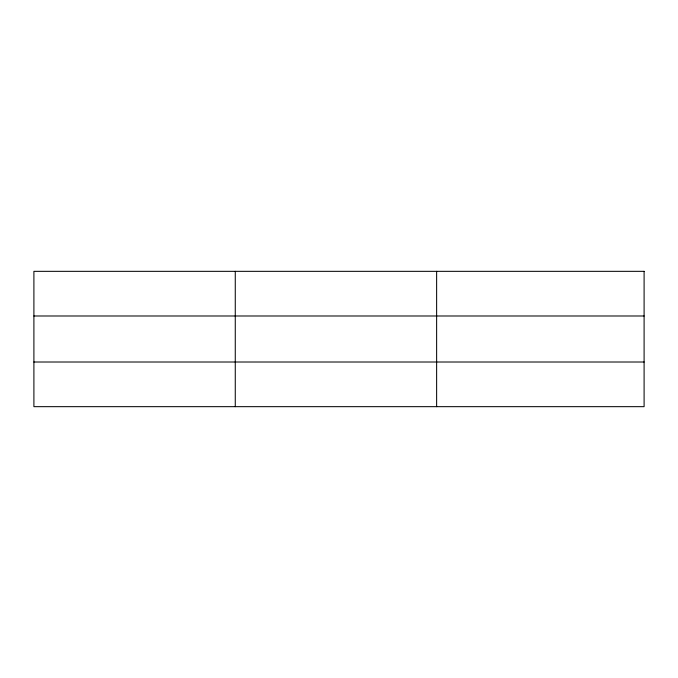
<?xml version="1.0" encoding="UTF-8"?>
<svg xmlns="http://www.w3.org/2000/svg" width="678" height="678" viewBox="0 0 678 678"><rect width="100%" height="100%" fill="white"/><g stroke="black" fill="none" stroke-linecap="round" stroke-linejoin="round"><path stroke-width="1.02" d="M235.266 271.336L235.266 406.664M436.632 271.336L436.632 406.664M33.9 315.99L644.1 315.99M33.9 362.01L644.1 362.01M644.1 271.336L644.1 406.664L33.9 406.664L33.9 271.336L644.1 271.336"/></g></svg>
